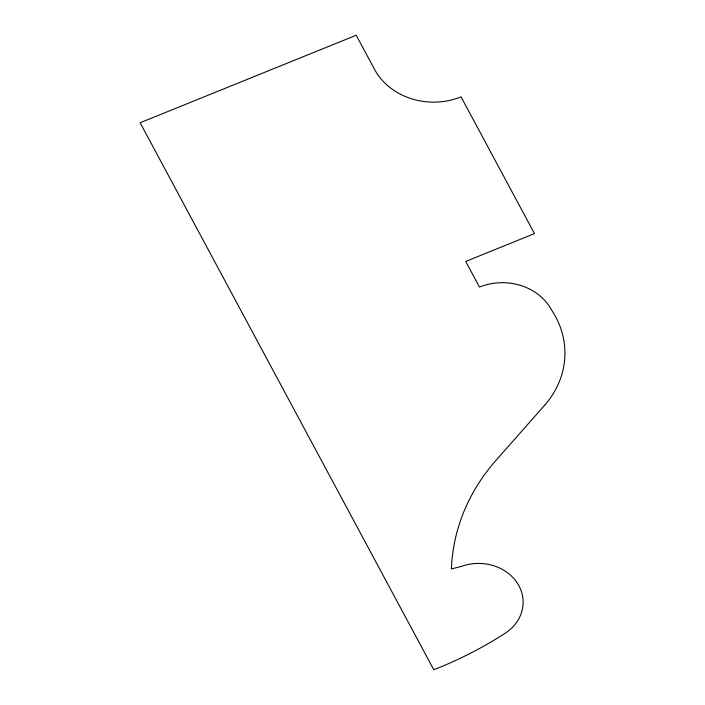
<?xml version="1.0" encoding="UTF-8"?>
<svg xmlns="http://www.w3.org/2000/svg" width="705" height="705" viewBox="0 0 705 705"><rect width="100%" height="100%" fill="white"/><g stroke="black" fill="none" stroke-linecap="round" stroke-linejoin="round"><path stroke-width="1.06" d="M544.595 405.287L495.994 460.365A216.541 188.279 0.3 0 0 451.429 568.961L461.907 566.238A44.521 38.713 0.3 0 1 517.214 582.876A44.521 38.713 0.3 0 1 505.899 632.764A385.609 335.289 0.3 0 1 433.786 669.75L140.119 122.749L356.219 35.25L374.575 69.434A65.054 56.559 0.3 0 0 461.044 96.858L534.461 233.602L465.705 261.449L479.471 287.085A54.206 47.138 0.3 0 1 551.522 309.936A98.638 85.763 0.3 0 1 544.595 405.287"/></g></svg>
